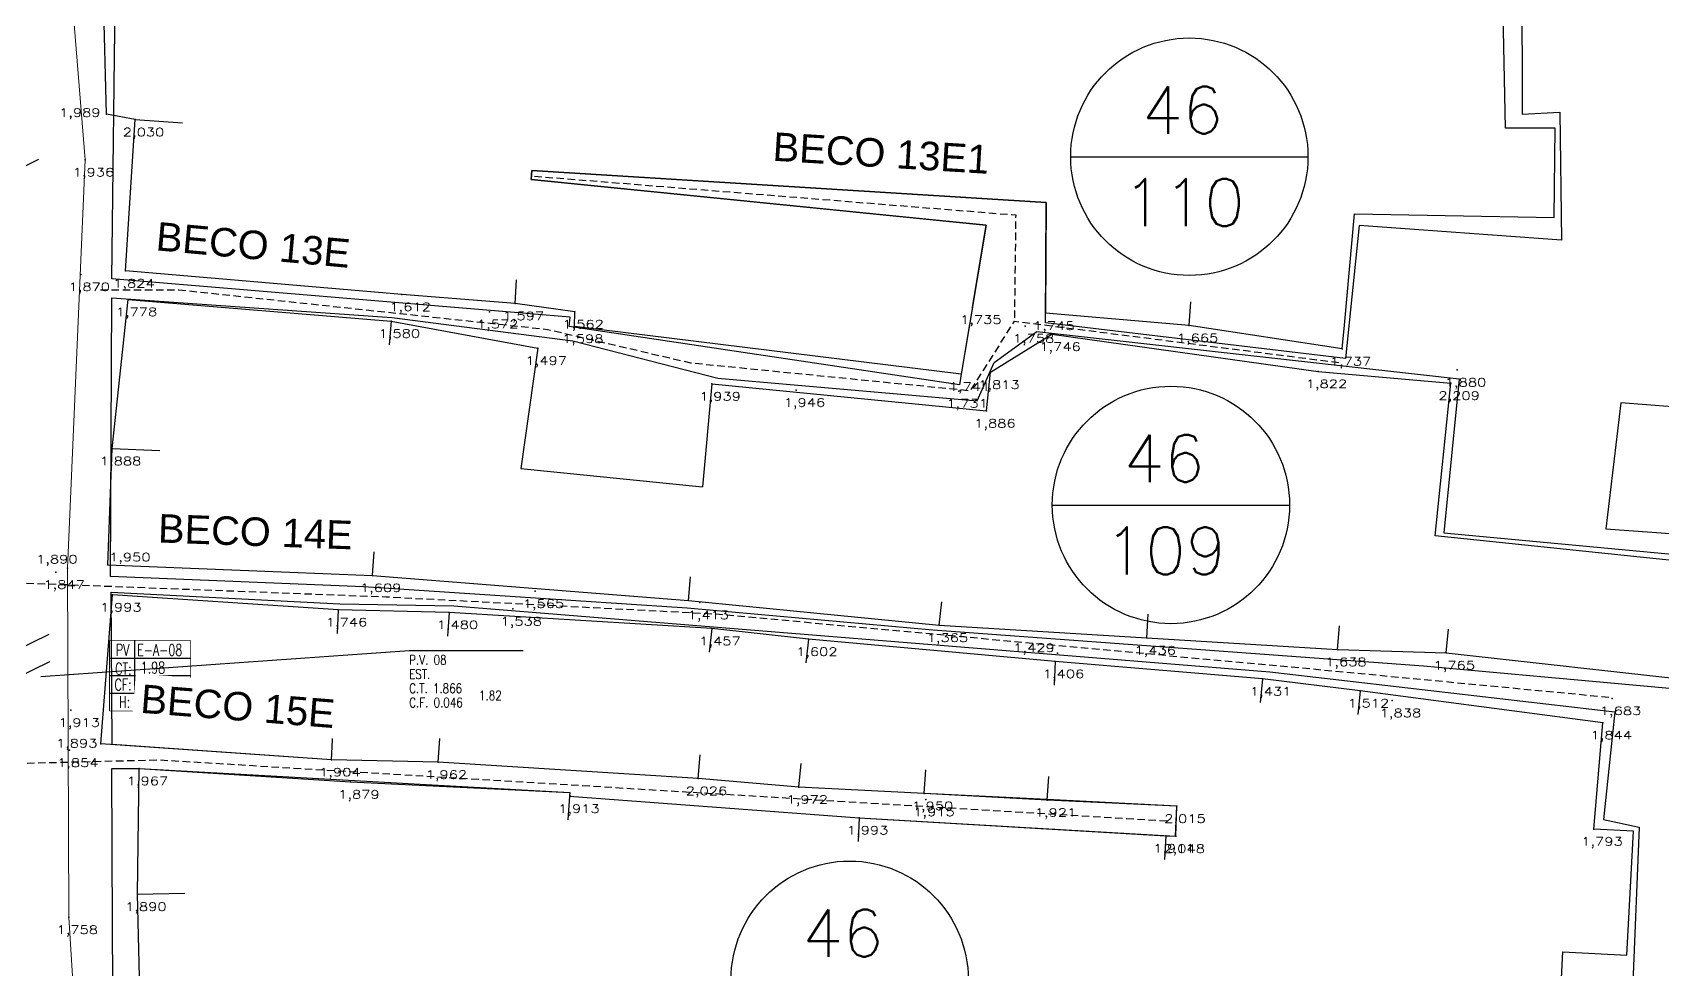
# Model space of a CAD drawing. Extents: x -160 to 364724, y -100 to 7353297.
# Drawn here: x 359277.7 to 359346.4, y 7352532 to 7352571.4 of the extents above; entities that cross this region are included whole.
import ezdxf
from ezdxf.enums import TextEntityAlignment as Align

# ---------------------------------------------------------------- set-up
doc = ezdxf.new("R2010")
doc.units = 0
doc.header["$LTSCALE"] = 5
for name, pattern in [('CENTER2', [1.125, 0.75, -0.125, 0.125, -0.125]), ('CONTINUO', [0]), ('DASHDOT2', [12.7, 6.35, -3.175, 0, -3.175]), ('HIDDEN2', [0.1875, 0.125, -0.0625])]:
    doc.linetypes.add(name, pattern=pattern)
for name, color, linetype in [('0-quadras', 6, 'Continuous'), ('_TG', 7, 'CONTINUO'), ('COTAS', 1, 'Continuous'), ('LIN-TEXTP-PV', 7, 'Continuous'), ('LT-COTAS', 7, 'CONTINUO'), ('ortofoto', 7, 'Continuous'), ('P_Eixo', 1, 'CENTER2'), ('PONTOS-CAIXAS_U', 1, 'Continuous'), ('PS_PONTOS_IDENTIFICACAO_LIN', 7, 'Continuous'), ('PS_PONTOS_IDENTIFICACAO_TXT', 7, 'Continuous'), ('T-MARGEM', 7, 'Continuous'), ('TEXTO', 7, 'Continuous'), ('ZZ-Carimbo Texto', 7, 'Continuous')]:
    doc.layers.add(name, color=color, linetype=linetype)
doc.layers.add('LT-ALINHAMENTO-PREDIAL', color=4, linetype='DASHDOT2', lineweight=25)
doc.layers.add('LT-BORDA', color=1, linetype='Continuous', lineweight=9)
doc.styles.add('C_COTA', font='romans.shx')
doc.styles.add('CARIMBO', font='arial.ttf', dxfattribs={"height": 2})
doc.styles.add('ROMANS', font='ROMANS.shx', dxfattribs={"height": 2})
doc.styles.add('SABESP', font='ROMANS.shx', dxfattribs={"height": 2})
doc.styles.add('simplex', font='simplex.shx', dxfattribs={"width": 0.8})
doc.styles.get("Standard").update_dxf_attribs({"font": 'arial.ttf'})
picture_1 = doc.add_image_def('image1.tif', size_in_pixel=(14710, 13573))

# ---------------------------------------------------------------- blocks, each defined once
blk = doc.blocks.new('*U269')
at = {"layer": 'T-MARGEM'}
blk.add_line((0, 0), (0, 0.2), dxfattribs=at)
at = {"layer": 'T-MARGEM', "const_width": 0.025, "flags": 128}
blk.add_lwpolyline([(-0.0125, 0, 1), (0.0125, 0, 1)], format="xyb", close=True, dxfattribs=at)
blk = doc.blocks.new('*U270')
at = {"layer": 'T-MARGEM'}
blk.add_line((0, 0), (0, 0.2), dxfattribs=at)
at = {"layer": 'T-MARGEM', "const_width": 0.025, "flags": 128}
blk.add_lwpolyline([(-0.0125, 0, 1), (0.0125, 0, 1)], format="xyb", close=True, dxfattribs=at)
blk = doc.blocks.new('*U271')
at = {"layer": 'T-MARGEM'}
blk.add_line((0, 0), (0, 0.2), dxfattribs=at)
at = {"layer": 'T-MARGEM', "const_width": 0.025, "flags": 128}
blk.add_lwpolyline([(-0.0125, 0, 1), (0.0125, 0, 1)], format="xyb", close=True, dxfattribs=at)
blk = doc.blocks.new('SIMB_PONTO')
at = {"color": 0}
blk.add_point((0, 0), dxfattribs=at)
for tag in ['COTA', 'PONTO', 'DESC']:
    blk.add_attdef(tag, (0, 0), '', height=1)

msp = doc.modelspace()

# ---------------------------------------------------------------- linework, layer by layer
at = {"layer": 'COTAS', "ltscale": 4}
for p, q in [((359321.454, 7352566.179), (359331.454, 7352566.179)), ((359320.68, 7352551.512), (359330.68, 7352551.512))]:
    msp.add_line(p, q, dxfattribs=at)
at = {"layer": 'COTAS'}
for centre in [(359326.454, 7352566.187), (359325.68, 7352551.52), (359312.139, 7352531.523)]:
    msp.add_circle(centre, 5, dxfattribs=at)
at = {"layer": 'LIN-TEXTP-PV'}
msp.add_lwpolyline([(359280.963, 7352545.81), (359284.35, 7352545.81), (359284.35, 7352542.851), (359280.963, 7352542.851)], close=True, dxfattribs=at)
at = {"layer": 'LT-ALINHAMENTO-PREDIAL', "color": 8, "flags": 128}
for points, elevation in [([(359281.625, 7352561.38), (359282.031, 7352567.747), (359280.818, 7352567.972), (359280.67, 7352573.597)], 1.824), ([(359282.031, 7352567.747), (359284.027, 7352567.62)], 1.824), ([(359280.877, 7352548.999), (359281.063, 7352553.892), (359281.731, 7352560.176)], 1.893), ([(359281.063, 7352553.892), (359283.062, 7352553.816)], 1.888), ([(359280.579, 7352541.458), (359281.074, 7352547.735)], 1.893), ([(359281.736, 7352519.855), (359282.018, 7352525.272), (359282.268, 7352529.174), (359282.127, 7352535.125), (359282.194, 7352540.422)], 1.838), ([(359282.127, 7352535.125), (359284.126, 7352535.172)], 1.838)]:
    msp.add_lwpolyline(points, dxfattribs=dict(at, elevation=elevation))
at = {"layer": 'LT-ALINHAMENTO-PREDIAL', "color": 8, "ltscale": 3, "flags": 128}
for points, elevation in [([(359332.992, 7352559.088), (359333.419, 7352563.78), (359341.833, 7352563.624), (359341.872, 7352567.39), (359339.785, 7352567.39), (359339.658, 7352573.611)], 1.737), ([(359314.508, 7352563.647), (359298.711, 7352565.221), (359298.749, 7352565.6), (359320.419, 7352564.264)], 1.735), ([(359320.419, 7352564.264), (359320.394, 7352559.591)], 1.735), ([(359317.893, 7352563.309), (359314.508, 7352563.647)], 1.735), ([(359317.314, 7352559.852), (359317.893, 7352563.309)], 1.735), ([(359317.314, 7352559.852), (359316.84, 7352557.021), (359300.538, 7352559.042), (359300.555, 7352559.656), (359298.037, 7352560.009), (359293.263, 7352560.386), (359281.625, 7352561.38)], 1.737), ([(359298.037, 7352560.009), (359298.099, 7352561.007)], 1.597), ([(359281.731, 7352560.176), (359292.81, 7352559.263), (359299.001, 7352558.125)], 1.778), ([(359332.901, 7352558.092), (359326.451, 7352559.079), (359320.394, 7352559.591)], 1.737), ([(359326.451, 7352559.079), (359326.519, 7352560.077)], 1.665), ([(359292.81, 7352559.263), (359292.736, 7352558.266)], 1.58), ([(359332.901, 7352558.092), (359332.992, 7352559.088)], 1.737), ([(359299.001, 7352558.125), (359298.279, 7352553.057), (359305.935, 7352552.277)], 1.497), ([(359306.332, 7352556.616), (359317.91, 7352555.483), (359318.078, 7352557.108), (359320.656, 7352558.711), (359331.882, 7352557.146), (359337.473, 7352556.651)], 1.778), ([(359306.332, 7352556.616), (359305.935, 7352552.277)], 1.778), ([(359354.014, 7352541.948), (359353.958, 7352541.406), (359360.248, 7352540.75), (359361.077, 7352548.694), (359354.825, 7352549.346), (359354.765, 7352548.767), (359348.67, 7352549.402), (359348.627, 7352548.993), (359336.813, 7352550.225), (359337.473, 7352556.651)], 1.492), ([(359292.024, 7352548.554), (359292.093, 7352549.552)], 1.609), ([(359280.877, 7352548.999), (359292.024, 7352548.554), (359305.349, 7352547.499), (359315.909, 7352546.453), (359324.666, 7352545.924), (359332.703, 7352545.434), (359337.271, 7352545.292), (359348.262, 7352544.063), (359348.077, 7352542.567), (359354.014, 7352541.948)], 1.893), ([(359305.349, 7352547.499), (359305.425, 7352548.496)], 1.452), ([(359345.171, 7352537.782), (359343.496, 7352537.872), (359343.887, 7352542.349), (359333.653, 7352543.696), (359329.532, 7352544.192), (359320.802, 7352544.93), (359310.405, 7352545.863), (359306.323, 7352546.313), (359295.257, 7352546.996), (359290.584, 7352547.107), (359281.074, 7352547.735)], 1.482), ([(359290.584, 7352547.107), (359290.54, 7352546.108)], 1.482), ([(359315.909, 7352546.453), (359316.026, 7352547.446)], 1.365), ([(359295.257, 7352546.996), (359295.184, 7352545.999)], 1.48), ([(359324.666, 7352545.924), (359324.719, 7352546.923)], 1.436), ([(359332.703, 7352545.434), (359332.788, 7352546.43)], 1.638), ([(359306.323, 7352546.313), (359306.213, 7352545.319)], 1.457), ([(359310.405, 7352545.863), (359310.295, 7352544.869)], 1.482), ([(359337.271, 7352545.292), (359337.381, 7352546.286)], 1.765), ([(359320.802, 7352544.93), (359320.757, 7352543.931)], 1.406), ([(359329.532, 7352544.192), (359329.44, 7352543.196)], 1.431), ([(359333.653, 7352543.696), (359333.561, 7352542.7)], 1.482), ([(359290.304, 7352540.791), (359290.353, 7352541.898)], 1.838), ([(359294.793, 7352540.687), (359294.866, 7352541.684)], 1.838), ([(359325.886, 7352537.567), (359325.921, 7352538.833), (359320.464, 7352539.092), (359315.281, 7352539.37), (359310.002, 7352539.64), (359305.755, 7352540.004), (359294.793, 7352540.687), (359290.304, 7352540.791), (359280.579, 7352541.458)], 1.838), ([(359305.755, 7352540.004), (359305.84, 7352541)], 1.838), ([(359282.194, 7352540.422), (359291.106, 7352539.853), (359300.34, 7352539.412), (359300.329, 7352539.256), (359312.546, 7352538.346), (359325.457, 7352537.582), (359325.886, 7352537.567)], 1.838), ([(359310.002, 7352539.64), (359310.088, 7352540.636)], 1.838), ([(359315.281, 7352539.37), (359315.35, 7352540.368)], 1.838), ([(359320.464, 7352539.092), (359320.53, 7352540.09)], 1.838), ([(359300.328, 7352539.256), (359300.257, 7352538.258)], 1.838), ([(359312.546, 7352538.346), (359312.499, 7352537.347)], 1.838), ([(359325.457, 7352537.582), (359325.402, 7352536.584)], 1.838), ([(359360.391, 7352500.359), (359360.369, 7352503.059), (359362.317, 7352503.075), (359362.298, 7352505.352), (359353.8, 7352505.281), (359352.883, 7352505.274), (359352.825, 7352512.202), (359355.14, 7352512.221), (359355.106, 7352516.34), (359354.438, 7352516.334), (359354.407, 7352520.082), (359354.809, 7352520.086), (359354.784, 7352522.998), (359349.17, 7352522.951), (359349.222, 7352516.652), (359347.856, 7352516.131), (359347.813, 7352521.929), (359343.803, 7352521.896), (359343.875, 7352525.696), (359341.844, 7352525.696), (359342.194, 7352532.692), (359344.891, 7352532.557), (359345.171, 7352537.782)], 1.438)]:
    msp.add_lwpolyline(points, dxfattribs=dict(at, elevation=elevation))
msp.add_lwpolyline([(359349.76, 7352555.426), (359344.643, 7352555.817), (359344.006, 7352550.519), (359349.103, 7352550.149), (359354.144, 7352549.784), (359354.165, 7352550.079), (359360.227, 7352549.362), (359360.377, 7352550.633), (359366.955, 7352549.854)], dxfattribs=at)
at = {"layer": 'LT-BORDA', "elevation": 1.352, "flags": 128}
msp.add_lwpolyline([(359279.958, 7352522.42), (359279.236, 7352534.153), (359279.18, 7352548.863), (359279.919, 7352566.058), (359278.414, 7352584.593), (359278.917, 7352599.646), (359278.717, 7352606.443), (359279.769, 7352625.102), (359280.492, 7352658.662), (359279.945, 7352664.597), (359279.421, 7352671.943), (359279.491, 7352678.197), (359279.842, 7352690.853), (359280.795, 7352711.703), (359282.395, 7352724.603), (359282.709, 7352728.763), (359283.365, 7352732.573), (359283.67, 7352732.796), (359286.513, 7352732.194)], dxfattribs=at)
at = {"layer": 'P_Eixo', "color": 1, "linetype": 'HIDDEN2', "ltscale": 0.5, "flags": 128}
for points in [[(359280.563, 7352560.585), (359283.867, 7352560.583), (359299.4, 7352558.915), (359305.436, 7352557.507), (359317.235, 7352556.335), (359319.089, 7352559.26), (359332.851, 7352557.507)], [(359277.468, 7352540.649), (359283.033, 7352540.784), (359325.538, 7352538.208)]]:
    msp.add_lwpolyline(points, dxfattribs=at)

# ---------------------------------------------------------------- block references
at = {"layer": '_TG', "color": 3}
ref = msp.add_blockref('SIMB_PONTO', (359278.684, 7352548.693, 1.847), dxfattribs=at)
ref.add_attrib('COTA', '1,847', dxfattribs={"layer": '0', "color": 8, "height": 0.35, "style": 'simplex', "width": 1.3125, "flags": 8}).set_placement((359278.159, 7352547.993), (359279.909, 7352547.993), align=Align.FIT)
for p in [(359278.684, 7352548.693, 1.847), (359292.024, 7352548.554, 1.609), (359298.883, 7352547.886, 1.565), (359290.584, 7352547.107, 1.746), (359305.83, 7352547.411, 1.413), (359295.257, 7352546.996, 1.48), (359315.909, 7352546.453, 1.365), (359306.323, 7352546.313, 1.457), (359310.405, 7352545.863, 1.602), (359324.666, 7352545.924, 1.436), (359320.901, 7352545.28, 1.429), (359332.703, 7352545.434, 1.638), (359337.271, 7352545.292, 1.765), (359320.802, 7352544.93, 1.406), (359329.532, 7352544.192, 1.431), (359333.653, 7352543.696, 1.512), (359335, 7352543.285, 1.838), (359344.277, 7352543.374, 1.683), (359343.887, 7352542.349, 1.844), (359279.257, 7352541.187, 1.854), (359290.304, 7352540.791, 1.904), (359294.793, 7352540.687, 1.962), (359291.106, 7352539.853, 1.879), (359305.755, 7352540.004, 2.026), (359310.002, 7352539.64, 1.972), (359300.378, 7352539.252, 1.913), (359315.281, 7352539.37, 1.95), (359315.343, 7352539.119, 1.915), (359320.464, 7352539.092, 1.921), (359325.921, 7352538.833, 2.015), (359312.546, 7352538.346, 1.993), (359325.457, 7352537.582, 1.911), (359325.886, 7352537.567, 2.048), (359343.496, 7352537.872, 1.793)]:
    msp.add_blockref('SIMB_PONTO', p, dxfattribs=at)
ref = msp.add_blockref('SIMB_PONTO', (359292.024, 7352548.554, 1.609), dxfattribs=at)
ref.add_attrib('COTA', '1,609', dxfattribs={"layer": '0', "color": 8, "height": 0.35, "style": 'simplex', "width": 1.329114, "flags": 8}).set_placement((359291.499, 7352547.854), (359293.249, 7352547.854), align=Align.FIT)
ref = msp.add_blockref('SIMB_PONTO', (359298.883, 7352547.886, 1.565), dxfattribs=at)
ref.add_attrib('COTA', '1,565', dxfattribs={"layer": '0', "color": 8, "height": 0.35, "style": 'simplex', "width": 1.3125, "flags": 8}).set_placement((359298.358, 7352547.186), (359300.108, 7352547.186), align=Align.FIT)
ref = msp.add_blockref('SIMB_PONTO', (359290.584, 7352547.107, 1.746), dxfattribs=at)
ref.add_attrib('COTA', '1,746', dxfattribs={"layer": '0', "color": 8, "height": 0.35, "style": 'simplex', "width": 1.329114, "flags": 8}).set_placement((359290.059, 7352546.407), (359291.809, 7352546.407), align=Align.FIT)
ref = msp.add_blockref('SIMB_PONTO', (359305.83, 7352547.411, 1.413), dxfattribs=at)
ref.add_attrib('COTA', '1,413', dxfattribs={"layer": '0', "color": 8, "height": 0.35, "style": 'simplex', "width": 1.381579, "flags": 8}).set_placement((359305.305, 7352546.711), (359307.055, 7352546.711), align=Align.FIT)
ref = msp.add_blockref('SIMB_PONTO', (359295.257, 7352546.996, 1.48), dxfattribs=at)
ref.add_attrib('COTA', '1,480', dxfattribs={"layer": '0', "color": 8, "height": 0.35, "style": 'simplex', "width": 1.3125, "flags": 8}).set_placement((359294.732, 7352546.296), (359296.482, 7352546.296), align=Align.FIT)
ref = msp.add_blockref('SIMB_PONTO', (359315.909, 7352546.453, 1.365), dxfattribs=at)
ref.add_attrib('COTA', '1,365', dxfattribs={"layer": '0', "color": 8, "height": 0.35, "style": 'simplex', "width": 1.3125, "flags": 8}).set_placement((359315.384, 7352545.753), (359317.134, 7352545.753), align=Align.FIT)
ref = msp.add_blockref('SIMB_PONTO', (359306.323, 7352546.313, 1.457), dxfattribs=at)
ref.add_attrib('COTA', '1,457', dxfattribs={"layer": '0', "color": 8, "height": 0.35, "style": 'simplex', "width": 1.3125, "flags": 8}).set_placement((359305.798, 7352545.613), (359307.548, 7352545.613), align=Align.FIT)
ref = msp.add_blockref('SIMB_PONTO', (359310.405, 7352545.863, 1.602), dxfattribs=at)
ref.add_attrib('COTA', '1,602', dxfattribs={"layer": '0', "color": 8, "height": 0.35, "style": 'simplex', "width": 1.3125, "flags": 8}).set_placement((359309.88, 7352545.163), (359311.63, 7352545.163), align=Align.FIT)
ref = msp.add_blockref('SIMB_PONTO', (359324.666, 7352545.924, 1.436), dxfattribs=at)
ref.add_attrib('COTA', '1,436', dxfattribs={"layer": '0', "color": 8, "height": 0.35, "style": 'simplex', "width": 1.329114, "flags": 8}).set_placement((359324.141, 7352545.224), (359325.891, 7352545.224), align=Align.FIT)
ref = msp.add_blockref('SIMB_PONTO', (359320.901, 7352545.28, 1.429), dxfattribs=at)
ref.add_attrib('COTA', '1,429', dxfattribs={"layer": '0', "color": 8, "height": 0.35, "style": 'simplex', "width": 1.329114, "flags": 8}).set_placement((359319.032, 7352545.329), (359320.782, 7352545.329), align=Align.FIT)
ref = msp.add_blockref('SIMB_PONTO', (359332.703, 7352545.434, 1.638), dxfattribs=at)
ref.add_attrib('COTA', '1,638', dxfattribs={"layer": '0', "color": 8, "height": 0.35, "style": 'simplex', "width": 1.3125, "flags": 8}).set_placement((359332.178, 7352544.734), (359333.928, 7352544.734), align=Align.FIT)
ref = msp.add_blockref('SIMB_PONTO', (359337.271, 7352545.292, 1.765), dxfattribs=at)
ref.add_attrib('COTA', '1,765', dxfattribs={"layer": '0', "color": 8, "height": 0.35, "style": 'simplex', "width": 1.3125, "flags": 8}).set_placement((359336.746, 7352544.592), (359338.496, 7352544.592), align=Align.FIT)
ref = msp.add_blockref('SIMB_PONTO', (359320.802, 7352544.93, 1.406), dxfattribs=at)
ref.add_attrib('COTA', '1,406', dxfattribs={"layer": '0', "color": 8, "height": 0.35, "style": 'simplex', "width": 1.329114, "flags": 8}).set_placement((359320.277, 7352544.23), (359322.027, 7352544.23), align=Align.FIT)
ref = msp.add_blockref('SIMB_PONTO', (359329.532, 7352544.192, 1.431), dxfattribs=at)
ref.add_attrib('COTA', '1,431', dxfattribs={"layer": '0', "color": 8, "height": 0.35, "style": 'simplex', "width": 1.478873, "flags": 8}).set_placement((359329.007, 7352543.492), (359330.757, 7352543.492), align=Align.FIT)
ref = msp.add_blockref('SIMB_PONTO', (359333.653, 7352543.696, 1.512), dxfattribs=at)
ref.add_attrib('COTA', '1,512', dxfattribs={"layer": '0', "color": 8, "height": 0.35, "style": 'simplex', "width": 1.381579, "flags": 8}).set_placement((359333.128, 7352542.996), (359334.878, 7352542.996), align=Align.FIT)
ref = msp.add_blockref('SIMB_PONTO', (359335, 7352543.285, 1.838), dxfattribs=at)
ref.add_attrib('COTA', '1,838', dxfattribs={"layer": '0', "color": 8, "height": 0.35, "style": 'simplex', "width": 1.3125, "flags": 8}).set_placement((359334.475, 7352542.585), (359336.225, 7352542.585), align=Align.FIT)
ref = msp.add_blockref('SIMB_PONTO', (359344.277, 7352543.374, 1.683), dxfattribs=at)
ref.add_attrib('COTA', '1,683', dxfattribs={"layer": '0', "color": 8, "height": 0.35, "style": 'simplex', "width": 1.3125, "flags": 8}).set_placement((359343.752, 7352542.674), (359345.502, 7352542.674), align=Align.FIT)
ref = msp.add_blockref('SIMB_PONTO', (359343.887, 7352542.349, 1.844), dxfattribs=at)
ref.add_attrib('COTA', '1,844', dxfattribs={"layer": '0', "color": 8, "height": 0.35, "style": 'simplex', "width": 1.296296, "flags": 8}).set_placement((359343.362, 7352541.649), (359345.112, 7352541.649), align=Align.FIT)
ref = msp.add_blockref('SIMB_PONTO', (359279.257, 7352541.187, 1.854), dxfattribs=at)
ref.add_attrib('COTA', '1,854', dxfattribs={"layer": '0', "color": 8, "height": 0.35, "style": 'simplex', "width": 1.296296, "flags": 8}).set_placement((359278.732, 7352540.487), (359280.482, 7352540.487), align=Align.FIT)
ref = msp.add_blockref('SIMB_PONTO', (359290.304, 7352540.791, 1.904), dxfattribs=at)
ref.add_attrib('COTA', '1,904', dxfattribs={"layer": '0', "color": 8, "height": 0.35, "style": 'simplex', "width": 1.296296, "flags": 8}).set_placement((359289.779, 7352540.091), (359291.529, 7352540.091), align=Align.FIT)
ref = msp.add_blockref('SIMB_PONTO', (359294.793, 7352540.687, 1.962), dxfattribs=at)
ref.add_attrib('COTA', '1,962', dxfattribs={"layer": '0', "color": 8, "height": 0.35, "style": 'simplex', "width": 1.3125, "flags": 8}).set_placement((359294.268, 7352539.987), (359296.018, 7352539.987), align=Align.FIT)
ref = msp.add_blockref('SIMB_PONTO', (359291.106, 7352539.853, 1.879), dxfattribs=at)
ref.add_attrib('COTA', '1,879', dxfattribs={"layer": '0', "color": 8, "height": 0.35, "style": 'simplex', "width": 1.329114, "flags": 8}).set_placement((359290.581, 7352539.153), (359292.331, 7352539.153), align=Align.FIT)
ref = msp.add_blockref('SIMB_PONTO', (359305.755, 7352540.004, 2.026), dxfattribs=at)
ref.add_attrib('COTA', '2,026', dxfattribs={"layer": '0', "color": 8, "height": 0.35, "style": 'simplex', "width": 1.26506, "flags": 8}).set_placement((359305.23, 7352539.304), (359306.98, 7352539.304), align=Align.FIT)
ref = msp.add_blockref('SIMB_PONTO', (359310.002, 7352539.64, 1.972), dxfattribs=at)
ref.add_attrib('COTA', '1,972', dxfattribs={"layer": '0', "color": 8, "height": 0.35, "style": 'simplex', "width": 1.3125, "flags": 8}).set_placement((359309.477, 7352538.94), (359311.227, 7352538.94), align=Align.FIT)
ref = msp.add_blockref('SIMB_PONTO', (359300.378, 7352539.252, 1.913), dxfattribs=at)
ref.add_attrib('COTA', '1,913', dxfattribs={"layer": '0', "color": 8, "height": 0.35, "style": 'simplex', "width": 1.381579, "flags": 8}).set_placement((359299.853, 7352538.552), (359301.603, 7352538.552), align=Align.FIT)
ref = msp.add_blockref('SIMB_PONTO', (359315.281, 7352539.37, 1.95), dxfattribs=at)
ref.add_attrib('COTA', '1,950', dxfattribs={"layer": '0', "color": 8, "height": 0.35, "style": 'simplex', "width": 1.3125, "flags": 8}).set_placement((359314.756, 7352538.67), (359316.506, 7352538.67), align=Align.FIT)
ref = msp.add_blockref('SIMB_PONTO', (359315.343, 7352539.119, 1.915), dxfattribs=at)
ref.add_attrib('COTA', '1,915', dxfattribs={"layer": '0', "color": 8, "height": 0.35, "style": 'simplex', "width": 1.381579, "flags": 8}).set_placement((359314.818, 7352538.419), (359316.568, 7352538.419), align=Align.FIT)
ref = msp.add_blockref('SIMB_PONTO', (359320.464, 7352539.092, 1.921), dxfattribs=at)
ref.add_attrib('COTA', '1,921', dxfattribs={"layer": '0', "color": 8, "height": 0.35, "style": 'simplex', "width": 1.478873, "flags": 8}).set_placement((359319.939, 7352538.392), (359321.689, 7352538.392), align=Align.FIT)
ref = msp.add_blockref('SIMB_PONTO', (359325.921, 7352538.833, 2.015), dxfattribs=at)
ref.add_attrib('COTA', '2,015', dxfattribs={"layer": '0', "color": 8, "height": 0.35, "style": 'simplex', "width": 1.3125, "flags": 8}).set_placement((359325.396, 7352538.133), (359327.146, 7352538.133), align=Align.FIT)
ref = msp.add_blockref('SIMB_PONTO', (359312.546, 7352538.346, 1.993), dxfattribs=at)
ref.add_attrib('COTA', '1,993', dxfattribs={"layer": '0', "color": 8, "height": 0.35, "style": 'simplex', "width": 1.3125, "flags": 8}).set_placement((359312.021, 7352537.646), (359313.771, 7352537.646), align=Align.FIT)
ref = msp.add_blockref('SIMB_PONTO', (359325.457, 7352537.582, 1.911), dxfattribs=at)
ref.add_attrib('COTA', '1,911', dxfattribs={"layer": '0', "color": 8, "height": 0.35, "style": 'simplex', "width": 1.567164, "flags": 8}).set_placement((359324.932, 7352536.882), (359326.682, 7352536.882), align=Align.FIT)
ref = msp.add_blockref('SIMB_PONTO', (359325.886, 7352537.567, 2.048), dxfattribs=at)
ref.add_attrib('COTA', '2,048', dxfattribs={"layer": '0', "color": 8, "height": 0.35, "style": 'simplex', "width": 1.25, "flags": 8}).set_placement((359325.361, 7352536.867), (359327.111, 7352536.867), align=Align.FIT)
ref = msp.add_blockref('SIMB_PONTO', (359343.496, 7352537.872, 1.793), dxfattribs=at)
ref.add_attrib('COTA', '1,793', dxfattribs={"layer": '0', "color": 8, "height": 0.35, "style": 'simplex', "width": 1.3125, "flags": 8}).set_placement((359342.971, 7352537.172), (359344.721, 7352537.172), align=Align.FIT)
at = {"layer": 'LT-COTAS'}
ref = msp.add_blockref('SIMB_PONTO', (359280.818, 7352567.972, 1.989), dxfattribs=at)
ref.add_attrib('COTA', '1,989', dxfattribs={"layer": '0', "color": 8, "height": 0.35, "style": 'simplex', "width": 1.329114, "flags": 8}).set_placement((359278.818, 7352567.87), (359280.568, 7352567.87), align=Align.FIT)
for p in [(359280.818, 7352567.972, 1.989), (359282.031, 7352567.747, 2.03), (359279.919, 7352566.058, 1.936), (359281.625, 7352561.38, 1.824), (359281.731, 7352560.176, 1.778), (359281.063, 7352553.892, 1.888), (359279.18, 7352548.863, 1.89), (359280.877, 7352548.999, 1.95), (359281.074, 7352547.735, 1.993), (359279.32, 7352542.881, 1.913), (359280.579, 7352541.458, 1.893), (359282.194, 7352540.422, 1.967), (359282.127, 7352535.125, 1.89), (359279.236, 7352534.153, 1.758)]:
    msp.add_blockref('SIMB_PONTO', p, dxfattribs=at)
ref = msp.add_blockref('SIMB_PONTO', (359282.031, 7352567.747, 2.03), dxfattribs=at)
ref.add_attrib('COTA', '2,030', dxfattribs={"layer": '0', "color": 8, "height": 0.35, "style": 'simplex', "width": 1.25, "flags": 8}).set_placement((359281.506, 7352567.047), (359283.256, 7352567.047), align=Align.FIT)
ref = msp.add_blockref('SIMB_PONTO', (359279.919, 7352566.058, 1.936), dxfattribs=at)
ref.add_attrib('COTA', '1,936', dxfattribs={"layer": '0', "color": 8, "height": 0.35, "style": 'simplex', "width": 1.329114, "flags": 8}).set_placement((359279.394, 7352565.358), (359281.144, 7352565.358), align=Align.FIT)
at = {"layer": 'LT-COTAS', "color": 3}
ref = msp.add_blockref('SIMB_PONTO', (359279.741, 7352561.231, 1.87), dxfattribs=at)
ref.add_attrib('COTA', '1,870', dxfattribs={"layer": '0', "color": 8, "height": 0.35, "style": 'simplex', "width": 1.3125, "flags": 8}).set_placement((359279.216, 7352560.531), (359280.966, 7352560.531), align=Align.FIT)
for p in [(359279.741, 7352561.231, 1.87), (359293.263, 7352560.386, 1.612), (359296.954, 7352559.66, 1.572), (359298.037, 7352560.009, 1.597), (359300.555, 7352559.656, 1.562), (359317.314, 7352559.852, 1.735), (359320.394, 7352559.591, 1.745), (359292.81, 7352559.263, 1.58), (359300.538, 7352559.042, 1.598), (359319.541, 7352559.056, 1.758), (359326.451, 7352559.079, 1.665), (359299.001, 7352558.125, 1.497), (359320.656, 7352558.711, 1.746), (359332.901, 7352558.092, 1.737), (359316.84, 7352557.021, 1.741), (359318.078, 7352557.108, 1.813), (359331.882, 7352557.146, 1.822), (359337.744, 7352557.206, 1.88), (359306.332, 7352556.616, 1.939), (359309.882, 7352556.357, 1.946), (359316.737, 7352556.319, 1.731), (359337.473, 7352556.651, 2.209), (359317.91, 7352555.483, 1.886), (359278.684, 7352548.693, 1.847), (359292.024, 7352548.554, 1.609), (359298.883, 7352547.886, 1.565), (359290.584, 7352547.107, 1.746), (359297.948, 7352547.146, 1.538), (359305.83, 7352547.411, 1.413), (359295.257, 7352546.996, 1.48), (359306.323, 7352546.313, 1.457), (359344.277, 7352543.374, 1.683)]:
    msp.add_blockref('SIMB_PONTO', p, dxfattribs=at)
at = {"layer": 'LT-COTAS'}
ref = msp.add_blockref('SIMB_PONTO', (359281.731, 7352560.176, 1.778), dxfattribs=at)
ref.add_attrib('COTA', '1,778', dxfattribs={"layer": '0', "color": 8, "height": 0.35, "style": 'simplex', "width": 1.3125, "flags": 8}).set_placement((359281.206, 7352559.476), (359282.956, 7352559.476), align=Align.FIT)
at = {"layer": 'LT-COTAS', "color": 3}
ref = msp.add_blockref('SIMB_PONTO', (359293.263, 7352560.386, 1.612), dxfattribs=at)
ref.add_attrib('COTA', '1,612', dxfattribs={"layer": '0', "color": 8, "height": 0.35, "style": 'simplex', "width": 1.381579, "flags": 8}).set_placement((359292.738, 7352559.686), (359294.488, 7352559.686), align=Align.FIT)
ref = msp.add_blockref('SIMB_PONTO', (359296.954, 7352559.66, 1.572), dxfattribs=at)
ref.add_attrib('COTA', '1,572', dxfattribs={"layer": '0', "color": 8, "height": 0.35, "style": 'simplex', "width": 1.3125, "flags": 8}).set_placement((359296.429, 7352558.96), (359298.179, 7352558.96), align=Align.FIT)
ref = msp.add_blockref('SIMB_PONTO', (359298.037, 7352560.009, 1.597), dxfattribs=at)
ref.add_attrib('COTA', '1,597', dxfattribs={"layer": '0', "color": 8, "height": 0.35, "style": 'simplex', "width": 1.3125, "flags": 8}).set_placement((359297.512, 7352559.309), (359299.262, 7352559.309), align=Align.FIT)
ref = msp.add_blockref('SIMB_PONTO', (359300.555, 7352559.656, 1.562), dxfattribs=at)
ref.add_attrib('COTA', '1,562', dxfattribs={"layer": '0', "color": 8, "height": 0.35, "style": 'simplex', "width": 1.3125, "flags": 8}).set_placement((359300.03, 7352558.956), (359301.78, 7352558.956), align=Align.FIT)
ref = msp.add_blockref('SIMB_PONTO', (359317.314, 7352559.852, 1.735), dxfattribs=at)
ref.add_attrib('COTA', '1,735', dxfattribs={"layer": '0', "color": 8, "height": 0.35, "style": 'simplex', "width": 1.3125, "flags": 8}).set_placement((359316.789, 7352559.152), (359318.539, 7352559.152), align=Align.FIT)
ref = msp.add_blockref('SIMB_PONTO', (359320.394, 7352559.591, 1.745), dxfattribs=at)
ref.add_attrib('COTA', '1,745', dxfattribs={"layer": '0', "color": 8, "height": 0.35, "style": 'simplex', "width": 1.3125, "flags": 8}).set_placement((359319.869, 7352558.891), (359321.619, 7352558.891), align=Align.FIT)
ref = msp.add_blockref('SIMB_PONTO', (359292.81, 7352559.263, 1.58), dxfattribs=at)
ref.add_attrib('COTA', '1,580', dxfattribs={"layer": '0', "color": 8, "height": 0.35, "style": 'simplex', "width": 1.3125, "flags": 8}).set_placement((359292.285, 7352558.563), (359294.035, 7352558.563), align=Align.FIT)
ref = msp.add_blockref('SIMB_PONTO', (359300.538, 7352559.042, 1.598), dxfattribs=at)
ref.add_attrib('COTA', '1,598', dxfattribs={"layer": '0', "color": 8, "height": 0.35, "style": 'simplex', "width": 1.3125, "flags": 8}).set_placement((359300.013, 7352558.342), (359301.763, 7352558.342), align=Align.FIT)
ref = msp.add_blockref('SIMB_PONTO', (359319.541, 7352559.056, 1.758), dxfattribs=at)
ref.add_attrib('COTA', '1,758', dxfattribs={"layer": '0', "color": 8, "height": 0.35, "style": 'simplex', "width": 1.3125, "flags": 8}).set_placement((359319.016, 7352558.356), (359320.766, 7352558.356), align=Align.FIT)
ref = msp.add_blockref('SIMB_PONTO', (359326.451, 7352559.079, 1.665), dxfattribs=at)
ref.add_attrib('COTA', '1,665', dxfattribs={"layer": '0', "color": 8, "height": 0.35, "style": 'simplex', "width": 1.3125, "flags": 8}).set_placement((359325.926, 7352558.379), (359327.676, 7352558.379), align=Align.FIT)
ref = msp.add_blockref('SIMB_PONTO', (359299.001, 7352558.125, 1.497), dxfattribs=at)
ref.add_attrib('COTA', '1,497', dxfattribs={"layer": '0', "color": 8, "height": 0.35, "style": 'simplex', "width": 1.3125, "flags": 8}).set_placement((359298.476, 7352557.425), (359300.226, 7352557.425), align=Align.FIT)
ref = msp.add_blockref('SIMB_PONTO', (359320.656, 7352558.711, 1.746), dxfattribs=at)
ref.add_attrib('COTA', '1,746', dxfattribs={"layer": '0', "color": 8, "height": 0.35, "style": 'simplex', "width": 1.329114, "flags": 8}).set_placement((359320.131, 7352558.011), (359321.881, 7352558.011), align=Align.FIT)
ref = msp.add_blockref('SIMB_PONTO', (359332.901, 7352558.092, 1.737), dxfattribs=at)
ref.add_attrib('COTA', '1,737', dxfattribs={"layer": '0', "color": 8, "height": 0.35, "style": 'simplex', "width": 1.3125, "flags": 8}).set_placement((359332.376, 7352557.392), (359334.126, 7352557.392), align=Align.FIT)
ref = msp.add_blockref('SIMB_PONTO', (359316.84, 7352557.021, 1.741), dxfattribs=at)
ref.add_attrib('COTA', '1,741', dxfattribs={"layer": '0', "color": 8, "height": 0.35, "style": 'simplex', "width": 1.478873, "flags": 8}).set_placement((359316.315, 7352556.321), (359318.065, 7352556.321), align=Align.FIT)
ref = msp.add_blockref('SIMB_PONTO', (359318.078, 7352557.108, 1.813), dxfattribs=at)
ref.add_attrib('COTA', '1,813', dxfattribs={"layer": '0', "color": 8, "height": 0.35, "style": 'simplex', "width": 1.381579, "flags": 8}).set_placement((359317.553, 7352556.408), (359319.303, 7352556.408), align=Align.FIT)
ref = msp.add_blockref('SIMB_PONTO', (359331.882, 7352557.146, 1.822), dxfattribs=at)
ref.add_attrib('COTA', '1,822', dxfattribs={"layer": '0', "color": 8, "height": 0.35, "style": 'simplex', "width": 1.3125, "flags": 8}).set_placement((359331.357, 7352556.446), (359333.107, 7352556.446), align=Align.FIT)
ref = msp.add_blockref('SIMB_PONTO', (359337.744, 7352557.206, 1.88), dxfattribs=at)
ref.add_attrib('COTA', '1,880', dxfattribs={"layer": '0', "color": 8, "height": 0.35, "style": 'simplex', "width": 1.3125, "flags": 8}).set_placement((359337.219, 7352556.506), (359338.969, 7352556.506), align=Align.FIT)
ref = msp.add_blockref('SIMB_PONTO', (359306.332, 7352556.616, 1.939), dxfattribs=at)
ref.add_attrib('COTA', '1,939', dxfattribs={"layer": '0', "color": 8, "height": 0.35, "style": 'simplex', "width": 1.329114, "flags": 8}).set_placement((359305.807, 7352555.916), (359307.557, 7352555.916), align=Align.FIT)
ref = msp.add_blockref('SIMB_PONTO', (359309.882, 7352556.357, 1.946), dxfattribs=at)
ref.add_attrib('COTA', '1,946', dxfattribs={"layer": '0', "color": 8, "height": 0.35, "style": 'simplex', "width": 1.329114, "flags": 8}).set_placement((359309.357, 7352555.657), (359311.107, 7352555.657), align=Align.FIT)
ref = msp.add_blockref('SIMB_PONTO', (359316.737, 7352556.319, 1.731), dxfattribs=at)
ref.add_attrib('COTA', '1,731', dxfattribs={"layer": '0', "color": 8, "height": 0.35, "style": 'simplex', "width": 1.478873, "flags": 8}).set_placement((359316.212, 7352555.619), (359317.962, 7352555.619), align=Align.FIT)
ref = msp.add_blockref('SIMB_PONTO', (359337.473, 7352556.651, 2.209), dxfattribs=at)
ref.add_attrib('COTA', '2,209', dxfattribs={"layer": '0', "color": 8, "height": 0.35, "style": 'simplex', "width": 1.26506, "flags": 8}).set_placement((359336.948, 7352555.951), (359338.698, 7352555.951), align=Align.FIT)
ref = msp.add_blockref('SIMB_PONTO', (359317.91, 7352555.483, 1.886), dxfattribs=at)
ref.add_attrib('COTA', '1,886', dxfattribs={"layer": '0', "color": 8, "height": 0.35, "style": 'simplex', "width": 1.329114, "flags": 8}).set_placement((359317.385, 7352554.783), (359319.135, 7352554.783), align=Align.FIT)
at = {"layer": 'LT-COTAS'}
ref = msp.add_blockref('SIMB_PONTO', (359281.063, 7352553.892, 1.888), dxfattribs=at)
ref.add_attrib('COTA', '1,888', dxfattribs={"layer": '0', "color": 8, "height": 0.35, "style": 'simplex', "width": 1.3125, "flags": 8}).set_placement((359280.538, 7352553.192), (359282.288, 7352553.192), align=Align.FIT)
ref = msp.add_blockref('SIMB_PONTO', (359279.18, 7352548.863, 1.89), dxfattribs=at)
ref.add_attrib('COTA', '1,890', dxfattribs={"layer": '0', "color": 8, "height": 0.35, "style": 'simplex', "width": 1.3125, "flags": 8}).set_placement((359277.85, 7352549.059), (359279.6, 7352549.059), align=Align.FIT)
at = {"layer": 'LT-COTAS', "color": 3}
ref = msp.add_blockref('SIMB_PONTO', (359278.684, 7352548.693, 1.847), dxfattribs=at)
ref.add_attrib('COTA', '1,847', dxfattribs={"layer": '0', "color": 8, "height": 0.35, "style": 'simplex', "width": 1.3125, "flags": 8}).set_placement((359278.159, 7352547.993), (359279.909, 7352547.993), align=Align.FIT)
ref = msp.add_blockref('SIMB_PONTO', (359292.024, 7352548.554, 1.609), dxfattribs=at)
ref.add_attrib('COTA', '1,609', dxfattribs={"layer": '0', "color": 8, "height": 0.35, "style": 'simplex', "width": 1.329114, "flags": 8}).set_placement((359291.499, 7352547.854), (359293.249, 7352547.854), align=Align.FIT)
ref = msp.add_blockref('SIMB_PONTO', (359298.883, 7352547.886, 1.565), dxfattribs=at)
ref.add_attrib('COTA', '1,565', dxfattribs={"layer": '0', "color": 8, "height": 0.35, "style": 'simplex', "width": 1.3125, "flags": 8}).set_placement((359298.358, 7352547.186), (359300.108, 7352547.186), align=Align.FIT)
at = {"layer": 'LT-COTAS'}
ref = msp.add_blockref('SIMB_PONTO', (359281.074, 7352547.735, 1.993), dxfattribs=at)
ref.add_attrib('COTA', '1,993', dxfattribs={"layer": '0', "color": 8, "height": 0.35, "style": 'simplex', "width": 1.3125, "flags": 8}).set_placement((359280.549, 7352547.035), (359282.299, 7352547.035), align=Align.FIT)
at = {"layer": 'LT-COTAS', "color": 3}
ref = msp.add_blockref('SIMB_PONTO', (359290.584, 7352547.107, 1.746), dxfattribs=at)
ref.add_attrib('COTA', '1,746', dxfattribs={"layer": '0', "color": 8, "height": 0.35, "style": 'simplex', "width": 1.329114, "flags": 8}).set_placement((359290.059, 7352546.407), (359291.809, 7352546.407), align=Align.FIT)
ref = msp.add_blockref('SIMB_PONTO', (359297.948, 7352547.146, 1.538), dxfattribs=at)
ref.add_attrib('COTA', '1,538', dxfattribs={"layer": '0', "color": 8, "height": 0.35, "style": 'simplex', "width": 1.3125, "flags": 8}).set_placement((359297.423, 7352546.446), (359299.173, 7352546.446), align=Align.FIT)
ref = msp.add_blockref('SIMB_PONTO', (359305.83, 7352547.411, 1.413), dxfattribs=at)
ref.add_attrib('COTA', '1,413', dxfattribs={"layer": '0', "color": 8, "height": 0.35, "style": 'simplex', "width": 1.381579, "flags": 8}).set_placement((359305.305, 7352546.711), (359307.055, 7352546.711), align=Align.FIT)
ref = msp.add_blockref('SIMB_PONTO', (359295.257, 7352546.996, 1.48), dxfattribs=at)
ref.add_attrib('COTA', '1,480', dxfattribs={"layer": '0', "color": 8, "height": 0.35, "style": 'simplex', "width": 1.3125, "flags": 8}).set_placement((359294.732, 7352546.296), (359296.482, 7352546.296), align=Align.FIT)
ref = msp.add_blockref('SIMB_PONTO', (359306.323, 7352546.313, 1.457), dxfattribs=at)
ref.add_attrib('COTA', '1,457', dxfattribs={"layer": '0', "color": 8, "height": 0.35, "style": 'simplex', "width": 1.3125, "flags": 8}).set_placement((359305.798, 7352545.613), (359307.548, 7352545.613), align=Align.FIT)
ref = msp.add_blockref('SIMB_PONTO', (359344.277, 7352543.374, 1.683), dxfattribs=at)
ref.add_attrib('COTA', '1,683', dxfattribs={"layer": '0', "color": 8, "height": 0.35, "style": 'simplex', "width": 1.3125, "flags": 8}).set_placement((359343.752, 7352542.674), (359345.502, 7352542.674), align=Align.FIT)
at = {"layer": 'LT-COTAS'}
ref = msp.add_blockref('SIMB_PONTO', (359279.32, 7352542.881, 1.913), dxfattribs=at)
ref.add_attrib('COTA', '1,913', dxfattribs={"layer": '0', "color": 8, "height": 0.35, "style": 'simplex', "width": 1.381579, "flags": 8}).set_placement((359278.795, 7352542.181), (359280.545, 7352542.181), align=Align.FIT)
ref = msp.add_blockref('SIMB_PONTO', (359280.579, 7352541.458, 1.893), dxfattribs=at)
ref.add_attrib('COTA', '1,893', dxfattribs={"layer": '0', "color": 8, "height": 0.35, "style": 'simplex', "width": 1.3125, "flags": 8}).set_placement((359278.687, 7352541.309), (359280.437, 7352541.309), align=Align.FIT)
ref = msp.add_blockref('SIMB_PONTO', (359282.194, 7352540.422, 1.967), dxfattribs=at)
ref.add_attrib('COTA', '1,967', dxfattribs={"layer": '0', "color": 8, "height": 0.35, "style": 'simplex', "width": 1.3125, "flags": 8}).set_placement((359281.669, 7352539.722), (359283.419, 7352539.722), align=Align.FIT)
ref = msp.add_blockref('SIMB_PONTO', (359282.127, 7352535.125, 1.89), dxfattribs=at)
ref.add_attrib('COTA', '1,890', dxfattribs={"layer": '0', "color": 8, "height": 0.35, "style": 'simplex', "width": 1.3125, "flags": 8}).set_placement((359281.602, 7352534.425), (359283.352, 7352534.425), align=Align.FIT)
ref = msp.add_blockref('SIMB_PONTO', (359279.236, 7352534.153, 1.758), dxfattribs=at)
ref.add_attrib('COTA', '1,758', dxfattribs={"layer": '0', "color": 8, "height": 0.35, "style": 'simplex', "width": 1.3125, "flags": 8}).set_placement((359278.711, 7352533.453), (359280.461, 7352533.453), align=Align.FIT)
at = {"layer": 'PONTOS-CAIXAS_U', "xscale": 7.999999999999999, "yscale": 7.999999999999999, "zscale": 7.999999999999999, "rotation": 296.3702818064322}
for name, p in [('*U271', (359276.528, 7352565.369)), ('*U270', (359276.972, 7352545.374)), ('*U269', (359276.998, 7352544.219))]:
    msp.add_blockref(name, p, dxfattribs=at)

# ---------------------------------------------------------------- texts
at = {"layer": 'PS_PONTOS_IDENTIFICACAO_TXT', "style": 'ROMANS', "width": 0.8}
for s, p in [('P.V. 08', (359293.573, 7352544.796)), ('EST. ', (359293.573, 7352544.196)), ('C.T. 1.866', (359293.573, 7352543.596)), ('1.82', (359296.518, 7352543.296)), ('C.F. 0.046', (359293.573, 7352542.996))]:
    msp.add_text(s, height=0.4, dxfattribs=at).set_placement(p)
at = {"layer": 'TEXTO', "style": 'SABESP'}
for s, p in [('46', (359326.164, 7352567.146)), ('110', (359326.223, 7352563.258)), ('46', (359325.39, 7352552.478)), ('109', (359325.449, 7352548.591)), ('46', (359311.849, 7352532.482))]:
    msp.add_text(s, height=2, dxfattribs=at).set_placement(p, align=Align.CENTER)

# ---------------------------------------------------------------- next in the draw order: wipeouts: each hides what was drawn before it
msp.add_wipeout([(359280.963, 7352545.81), (359280.963, 7352542.851), (359284.35, 7352542.851), (359284.35, 7352545.81)]).dxf.layer = 'LIN-TEXTP-PV'
at = {"linetype": 'Continuous', "ltscale": 4}
for points in [[(359308.546, 7352565.598), (359318.069, 7352565.017), (359318.196, 7352567.096), (359308.673, 7352567.677)], [(359282.528, 7352561.835), (359291.319, 7352561.035), (359291.507, 7352563.109), (359282.717, 7352563.909)], [(359282.66, 7352549.511), (359291.481, 7352549.195), (359291.556, 7352551.276), (359282.735, 7352551.591)]]:
    msp.add_wipeout(points, dxfattribs=at).dxf.layer = 'ZZ-Carimbo Texto'

# ---------------------------------------------------------------- next in the draw order: linework, layer by layer
at = {"layer": 'LIN-TEXTP-PV'}
for p, q in [((359281.998, 7352545.81), (359281.998, 7352542.851)), ((359280.963, 7352545.07), (359284.35, 7352545.07)), ((359280.963, 7352544.33), (359284.35, 7352544.33)), ((359280.963, 7352543.59), (359284.35, 7352543.59))]:
    msp.add_line(p, q, dxfattribs=at)

# ---------------------------------------------------------------- next in the draw order: texts
at = {"layer": 'LIN-TEXTP-PV', "style": 'C_COTA', "width": 0.7}
for s, p in [('PV', (359281.212, 7352545.168)), ('E-A-08', (359282.115, 7352545.168)), ('CT:', (359281.182, 7352544.375)), ('1.98', (359282.262, 7352544.422)), ('CF:', (359281.159, 7352543.705)), ('0.74', (359282.262, 7352543.751)), ('H:', (359281.346, 7352542.974)), ('1.24', (359282.262, 7352542.99))]:
    msp.add_text(s, height=0.49, dxfattribs=at).set_placement(p)

# ---------------------------------------------------------------- next in the draw order: wipeouts: each hides what was drawn before it
at = {"linetype": 'Continuous', "ltscale": 4}
for points in [[(359308.546, 7352565.598), (359318.069, 7352565.017), (359318.196, 7352567.096), (359308.673, 7352567.677)], [(359282.528, 7352561.835), (359291.319, 7352561.035), (359291.507, 7352563.109), (359282.717, 7352563.909)], [(359282.66, 7352549.511), (359291.481, 7352549.195), (359291.556, 7352551.276), (359282.735, 7352551.591)]]:
    msp.add_wipeout(points, dxfattribs=at).dxf.layer = 'ZZ-Carimbo Texto'

# ---------------------------------------------------------------- next in the draw order: linework, layer by layer
at = {"layer": '0-quadras', "color": 5, "lineweight": 30, "ltscale": 0.3}
msp.add_lwpolyline([(359316.766, 7352556.58), (359300.324, 7352559.038), (359300.355, 7352559.432), (359281.05, 7352561.049), (359281.196, 7352573.865), (359287.864, 7352574.071), (359297.442, 7352573.952), (359306.845, 7352573.715), (359316.163, 7352573.564), (359316.163, 7352573.958), (359340.466, 7352573.791), (359340.482, 7352567.984), (359342.071, 7352568.068), (359342.132, 7352562.67), (359333.614, 7352563.29), (359333.032, 7352557.69), (359320.392, 7352559.186), (359320.419, 7352564.264), (359298.749, 7352565.6), (359298.711, 7352565.221), (359317.893, 7352563.309), (359316.84, 7352557.021)], close=True, dxfattribs=at)
at = {"layer": 'P_Eixo', "color": 1, "linetype": 'HIDDEN2', "ltscale": 0.5, "flags": 128}
msp.add_lwpolyline([(359298.851, 7352565.366), (359319.136, 7352563.734), (359319.081, 7352559.247)], dxfattribs=at)

# ---------------------------------------------------------------- next in the draw order: block references
at = {"layer": 'LT-COTAS'}
ref = msp.add_blockref('SIMB_PONTO', (359281.625, 7352561.38, 1.824), dxfattribs=at)
ref.add_attrib('COTA', '1,824', dxfattribs={"layer": '0', "color": 8, "height": 0.35, "style": 'simplex', "width": 1.296296, "flags": 8}).set_placement((359281.1, 7352560.68), (359282.85, 7352560.68), align=Align.FIT)
ref = msp.add_blockref('SIMB_PONTO', (359280.877, 7352548.999, 1.95), dxfattribs=at)
ref.add_attrib('COTA', '1,950', dxfattribs={"layer": '0', "color": 8, "height": 0.35, "style": 'simplex', "width": 1.3125, "flags": 8}).set_placement((359280.926, 7352549.148), (359282.676, 7352549.148), align=Align.FIT)

# ---------------------------------------------------------------- next in the draw order: texts
at = {"layer": 'ZZ-Carimbo Texto', "linetype": 'Continuous', "ltscale": 4, "style": 'CARIMBO'}
for s, rotation, p in [('BECO 13E1', 356.50686, (359313.463, 7352566.341)), ('BECO 13E', 354.80175, (359287.002, 7352562.474)), ('BECO 14E', 357.95126, (359287.092, 7352550.394))]:
    msp.add_text(s, height=1.2, rotation=rotation, dxfattribs=at).set_placement(p, align=Align.MIDDLE_CENTER)

# ---------------------------------------------------------------- next in the draw order: wipeouts: each hides what was drawn before it
at = {"linetype": 'Continuous', "ltscale": 4}
msp.add_wipeout([(359281.889, 7352542.354), (359290.688, 7352541.657), (359290.852, 7352543.732), (359282.053, 7352544.429)], dxfattribs=at).dxf.layer = 'ZZ-Carimbo Texto'

# ---------------------------------------------------------------- next in the draw order: wipeouts: each hides what was drawn before it
msp.add_wipeout([(359281.889, 7352542.354), (359290.688, 7352541.657), (359290.852, 7352543.732), (359282.053, 7352544.429)], dxfattribs=at).dxf.layer = 'ZZ-Carimbo Texto'

# ---------------------------------------------------------------- next in the draw order: linework, layer by layer
at = {"layer": '0-quadras', "color": 5, "lineweight": 30, "ltscale": 0.3}
msp.add_lwpolyline([(359292.847, 7352559.419), (359300.468, 7352558.433), (359306.586, 7352556.866), (359317.506, 7352555.907), (359318.222, 7352557.52), (359320.033, 7352558.828), (359337.825, 7352556.828), (359337.185, 7352550.35), (359348.444, 7352549.295), (359348.565, 7352549.737), (359354.603, 7352549.265), (359354.771, 7352549.63), (359361.632, 7352548.99), (359360.473, 7352540.252), (359353.627, 7352540.999), (359353.749, 7352541.654), (359347.406, 7352542.416), (359347.62, 7352543.712), (359336.329, 7352544.735), (359315.648, 7352546.245), (359305.295, 7352547.175), (359291.656, 7352548.076), (359280.991, 7352548.506), (359281.049, 7352560.245)], close=True, dxfattribs=at)
msp.add_lwpolyline([(359281.154, 7352519.623), (359281.074, 7352533.756), (359281.037, 7352540.415), (359282.194, 7352540.422), (359300.34, 7352539.412), (359300.329, 7352539.256), (359312.546, 7352538.346), (359325.877, 7352537.567), (359325.921, 7352538.833), (359320.465, 7352539.108), (359315.281, 7352539.37), (359310.002, 7352539.637), (359305.755, 7352540.004), (359294.793, 7352540.687), (359290.304, 7352540.791), (359281.054, 7352541.425), (359281.015, 7352547.847), (359290.658, 7352547.352), (359295.462, 7352547.266), (359329.841, 7352544.487), (359344.382, 7352542.811), (359343.915, 7352538.267), (359345.414, 7352537.947), (359345.143, 7352531.408)], dxfattribs=at)
at = {"layer": 'P_Eixo', "color": 1, "linetype": 'HIDDEN2', "ltscale": 0.5, "flags": 128}
msp.add_lwpolyline([(359277.447, 7352548.23), (359292.6, 7352547.651), (359306.514, 7352546.931), (359331.137, 7352544.664), (359344.173, 7352543.422)], dxfattribs=at)
at = {"layer": 'PS_PONTOS_IDENTIFICACAO_LIN', "linetype": 'Continuous'}
msp.add_lwpolyline([(359278.046, 7352544.293), (359293.573, 7352545.396), (359298.373, 7352545.396)], dxfattribs=at)

# ---------------------------------------------------------------- next in the draw order: texts
at = {"layer": 'ZZ-Carimbo Texto', "linetype": 'Continuous', "ltscale": 4, "style": 'CARIMBO'}
msp.add_text('BECO 15E', height=1.2, rotation=355.469, dxfattribs=at).set_placement((359286.354, 7352543.044), align=Align.MIDDLE_CENTER)

# ---------------------------------------------------------------- next in the draw order: pictures from other files: only their frames are drawn
image = msp.add_image(picture_1, insert=(359073.892, 7352258.636), size_in_units=(734.398, 677.634), dxfattribs=dict(fade=70))
image.dxf.flags = 14
at = {"layer": 'ortofoto'}
image = msp.add_image(picture_1, insert=(359073.892, 7352258.636), size_in_units=(734.398, 677.634), dxfattribs=dict(at, fade=29))
image.dxf.flags = 14

doc.saveas('drawing.dxf')
